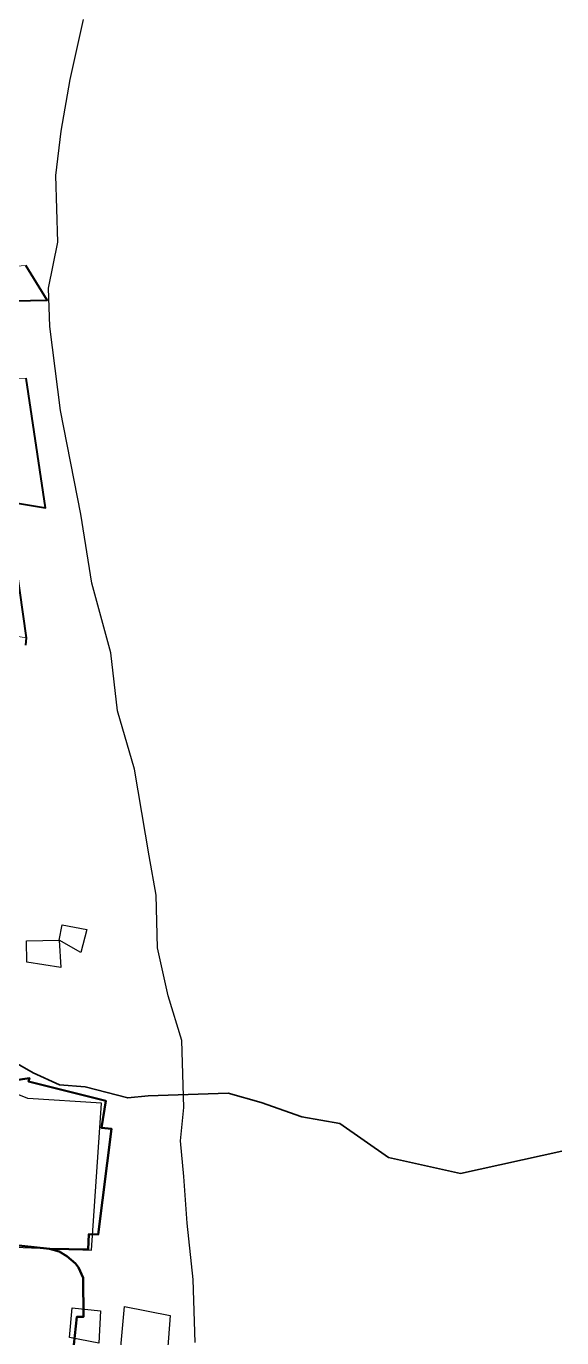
# Model space of a CAD drawing. Header units: metres. Extents: x 425183 to 426000, y 8434421 to 8436790.
# Drawn here: x 425600 to 425725, y 8435285.9 to 8435591.9 of the extents above; entities that cross this region are included whole.
import ezdxf

# ---------------------------------------------------------------- set-up
doc = ezdxf.new("R2010")
doc.units = ezdxf.units.M
for name, color, linetype, lineweight in [('01_RIOS_Y_CUENCAS', 140, 'Continuous', 35), ('02_CALLES_Y_VIAS', 7, 'Continuous', 25), ('04_LOTES_PREDIALES', 7, 'Continuous', 15), ('05_HUELLAS_CASAS_USUARIO', 30, 'Continuous', 30), ('07_EQUIPAMIENTOS', 3, 'Continuous', 40)]:
    doc.layers.add(name, color=color, linetype=linetype, lineweight=lineweight)

msp = doc.modelspace()

# ---------------------------------------------------------------- linework, layer by layer
at = {"layer": '01_RIOS_Y_CUENCAS'}
msp.add_lwpolyline([(425725.02, 8435329.46), (425701.41, 8435324.24), (425684.55, 8435327.92), (425673.21, 8435335.89), (425664.32, 8435337.43), (425654.81, 8435340.8), (425647.15, 8435342.95), (425628.45, 8435342.33), (425623.7, 8435341.87), (425613.73, 8435344.48), (425607.75, 8435344.94), (425601.62, 8435347.7), (425595.8, 8435351.07)], dxfattribs=at)
at = {"layer": '02_CALLES_Y_VIAS'}
msp.add_lwpolyline([(425639.39, 8435284.75), (425638.93, 8435299.47), (425637.55, 8435312.65), (425636.78, 8435323.54), (425636.02, 8435331.81), (425636.78, 8435339.63), (425636.32, 8435355.27), (425633.1, 8435365.69), (425630.65, 8435376.88), (425630.34, 8435389.14), (425628.66, 8435398.34), (425625.29, 8435418.58), (425621.3, 8435432.22), (425619.77, 8435445.71), (425615.32, 8435461.96), (425612.72, 8435478.06), (425607.96, 8435502.28), (425605.51, 8435521.9), (425605.2, 8435530.79), (425607.35, 8435541.52), (425606.89, 8435557.15), (425608.12, 8435567.43), (425610.26, 8435579.54), (425613.33, 8435593.49)], dxfattribs=at)
at = {"layer": '04_LOTES_PREDIALES'}
for points in [[(425596.69, 8435535.91), (425596.72, 8435538.51), (425592.57, 8435538.54), (425592.56, 8435537.99), (425563.48, 8435536.8), (425564.17, 8435528.68), (425587.86, 8435528.08), (425597.06, 8435527.9), (425604.86, 8435527.99), (425599.88, 8435536.14), (425596.69, 8435535.91)], [(425599.95, 8435509.78), (425586.95, 8435509.5), (425585.5, 8435512.69), (425581.7, 8435512.81), (425581.28, 8435510.44), (425578.41, 8435510.04), (425579.26, 8435496.87), (425568.16, 8435495.38), (425568.35, 8435494.04), (425578.4, 8435495.07), (425578.92, 8435483.43), (425582.17, 8435481.57), (425582.21, 8435483.27), (425604.51, 8435479.57), (425599.95, 8435509.78)], [(425600.04, 8435449.25), (425596.92, 8435471.33), (425585.22, 8435471.32), (425585.22, 8435467.32), (425570.02, 8435467.25), (425570.25, 8435453.85), (425600.04, 8435449.25)]]:
    msp.add_lwpolyline(points, close=True, dxfattribs=at)
for points in [[(425599.88, 8435536.14), (425604.86, 8435527.99), (425597.06, 8435527.9)], [(425599.95, 8435509.78), (425604.51, 8435479.57), (425585.22, 8435482.77)], [(425596.92, 8435471.33), (425600.04, 8435449.25), (425570.25, 8435453.85)]]:
    msp.add_lwpolyline(points, dxfattribs=at)
at = {"layer": '05_HUELLAS_CASAS_USUARIO'}
for points in [[(425607.64, 8435378.67), (425608.4, 8435382.26), (425614.15, 8435381.16), (425612.77, 8435375.83), (425607.64, 8435378.67)], [(425600.01, 8435378.51), (425607.64, 8435378.67), (425608.08, 8435372.27), (425600.09, 8435373.57), (425600.01, 8435378.51)], [(425515.63, 8435348.87), (425514.63, 8435341.44), (425514.55, 8435336.33), (425513.37, 8435323.24), (425512.93, 8435316), (425524.33, 8435313.62), (425569.56, 8435308.74), (425584.32, 8435307.58), (425597.21, 8435307.06), (425615.24, 8435306.37), (425617.57, 8435340.63), (425600.38, 8435341.69), (425587.47, 8435346.95), (425582.14, 8435348.88), (425578.79, 8435344.51), (425525.44, 8435348.71), (425515.63, 8435348.87)], [(425610.71, 8435292.9), (425617.34, 8435292.17), (425616.9, 8435284.65), (425610.07, 8435285.93), (425610.71, 8435292.9)], [(425622.94, 8435293.21), (425633.6, 8435291.11), (425632.07, 8435270.31), (425620.77, 8435269.26), (425622.94, 8435293.21)]]:
    msp.add_lwpolyline(points, close=True, dxfattribs=at)
at = {"layer": '07_EQUIPAMIENTOS'}
for points in [[(425597.06, 8435527.9), (425604.86, 8435527.99), (425599.88, 8435536.14)], [(425585.22, 8435482.77), (425604.51, 8435479.57), (425599.95, 8435509.78)], [(425599.87, 8435447.49), (425600.04, 8435449.25), (425596.92, 8435471.33)], [(425596.98, 8435345.94), (425600.75, 8435346.44), (425600.54, 8435345.72), (425618.57, 8435341.16), (425617.58, 8435334.89), (425619.92, 8435334.61), (425616.77, 8435310.01), (425614.62, 8435310.07), (425614.45, 8435306.47), (425605.45, 8435306.67), (425607.66, 8435306.05), (425609.45, 8435304.94), (425611.52, 8435303.21), (425612.21, 8435302.29), (425613.29, 8435299.87), (425613.33, 8435290.77), (425611.83, 8435290.74), (425606.64, 8435242.87)], [(425606.64, 8435242.87), (425611.83, 8435290.74), (425613.33, 8435290.77), (425613.29, 8435299.87), (425612.21, 8435302.29), (425611.52, 8435303.21), (425609.45, 8435304.94), (425607.66, 8435306.05), (425605.45, 8435306.67), (425614.45, 8435306.47), (425614.62, 8435310.07), (425616.77, 8435310.01), (425619.92, 8435334.61), (425617.58, 8435334.89), (425618.57, 8435341.16), (425600.54, 8435345.72), (425600.75, 8435346.44), (425596.98, 8435345.94)], [(425606.64, 8435242.87), (425611.83, 8435290.74), (425613.33, 8435290.77), (425613.29, 8435299.87), (425612.21, 8435302.29), (425611.52, 8435303.21), (425609.45, 8435304.94), (425607.66, 8435306.05), (425605.45, 8435306.67), (425572.34, 8435310.25), (425512.17, 8435316.06), (425512.17, 8435316.06), (425511.89, 8435315.2), (425504.95, 8435311.41), (425504.02, 8435299.65), (425498.72, 8435244.76)]]:
    msp.add_lwpolyline(points, dxfattribs=at)
msp.add_lwpolyline([(425558.01, 8435345.93), (425516.86, 8435349.98), (425515.06, 8435315.78), (425572.34, 8435310.25), (425605.45, 8435306.67), (425614.45, 8435306.47), (425614.62, 8435310.07), (425616.77, 8435310.01), (425619.92, 8435334.61), (425617.58, 8435334.89), (425618.57, 8435341.16), (425600.54, 8435345.72), (425600.75, 8435346.44), (425596.98, 8435345.94), (425589.43, 8435348.73), (425581.4, 8435353.71), (425578.91, 8435349.08), (425563.82, 8435350.44), (425558.01, 8435345.93)], close=True, dxfattribs=at)

doc.saveas('drawing.dxf')
